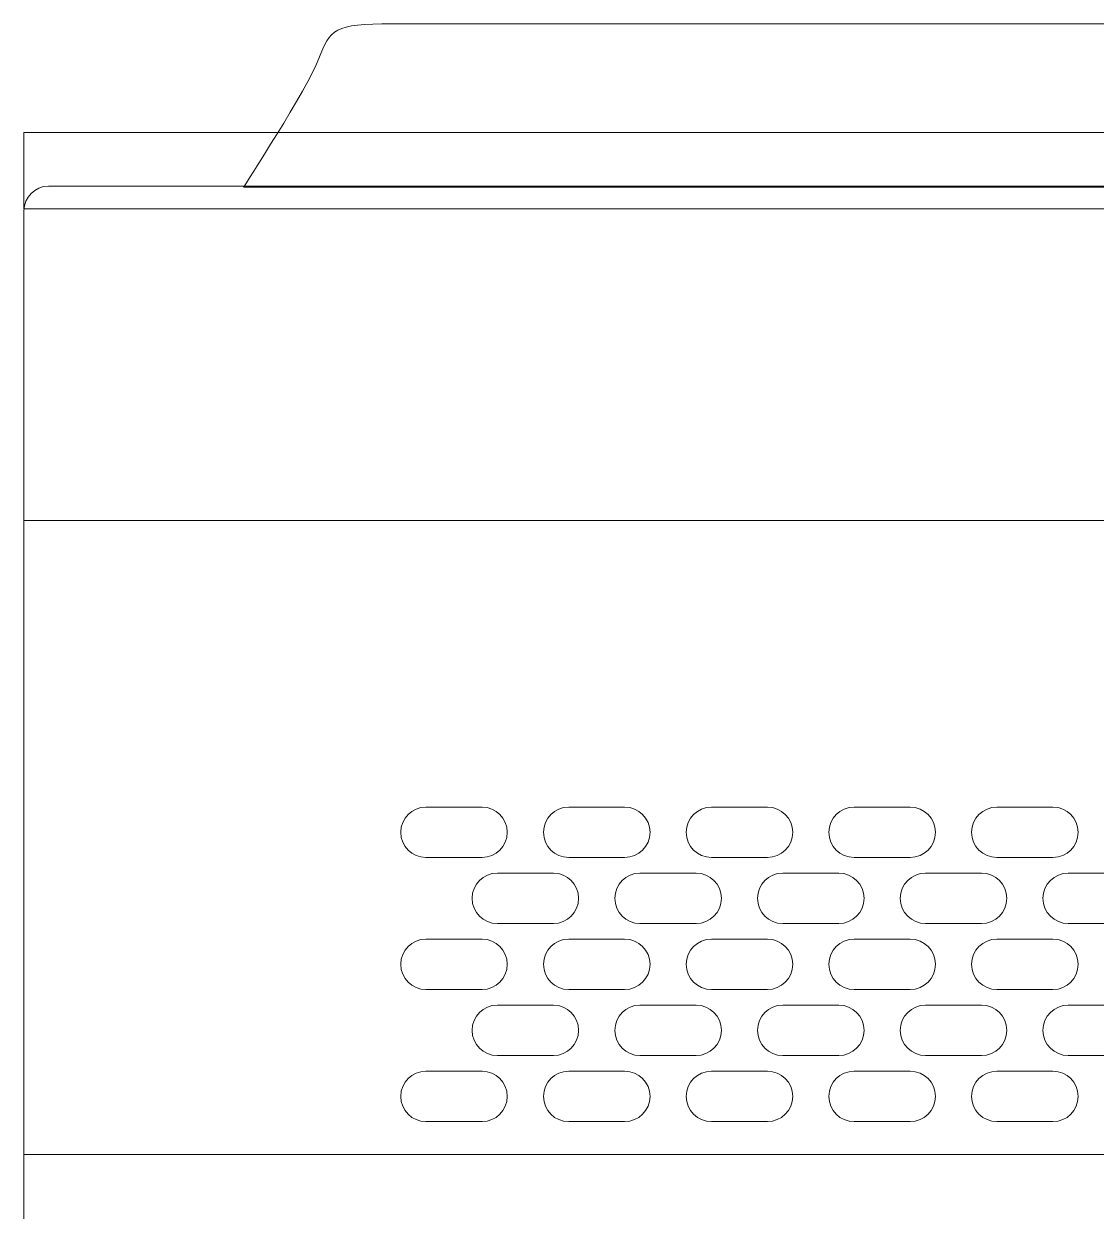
# Model space of a CAD drawing. Header units: millimetres. Extents: x -4490 to 177070, y -6118 to 72944.
# Drawn here: x 101964 to 102432, y 27551 to 28070 of the extents above; entities that cross this region are included whole.
import ezdxf

# ---------------------------------------------------------------- set-up
doc = ezdxf.new("R2010")
doc.units = ezdxf.units.MM
doc.layers.add('хендай', color=7, linetype='Continuous')

# ---------------------------------------------------------------- blocks, each defined once
blk = doc.blocks.new('A$C6A13667E')
at = {"lineweight": 9}
for points, knots in [([(2455.19, 2324.98), (2455.19, 2324.98), (2430.16, 2363.69), (2425.81, 2375.1), (2425.81, 2375.1), (2421.48, 2386.58), (2420.05, 2388.72), (2397.17, 2388.72), (2397.17, 2388.72), (2397.17, 2388.72), (1546.55, 2388.72), (1546.55, 2388.72), (1546.55, 2388.72), (1523.66, 2388.72), (1522.25, 2386.58), (1517.9, 2375.1), (1517.9, 2375.1), (1513.56, 2363.69), (1488.51, 2324.98), (1488.51, 2324.98), (1488.51, 2324.98), (1488.51, 2324.98), (2455.19, 2324.98), (2455.19, 2324.98)], [0, 0, 0, 0, 0.166667, 0.166667, 0.166667, 0.166667, 0.333333, 0.333333, 0.333333, 0.333333, 0.5, 0.5, 0.5, 0.5, 0.666667, 0.666667, 0.666667, 0.666667, 0.833333, 0.833333, 0.833333, 0.833333, 1, 1, 1, 1]), ([(1431.8, 2346.3), (1431.8, 2346.3), (2541.03, 2346.3), (2541.03, 2346.3), (2541.03, 2346.3), (2541.03, 2346.3), (2541.03, 2316.45), (2541.03, 2316.45), (2541.03, 2316.45), (2541.03, 2316.45), (1431.8, 2316.45), (1431.8, 2316.45), (1431.8, 2316.45), (1431.8, 2316.45), (1431.8, 2346.3), (1431.8, 2346.3)], [0, 0, 0, 0, 0.25, 0.25, 0.25, 0.25, 0.5, 0.5, 0.5, 0.5, 0.75, 0.75, 0.75, 0.75, 1, 1, 1, 1]), ([(2540.99, 2194.82), (2540.99, 2194.82), (1431.8, 2194.82), (1431.8, 2194.82), (1431.8, 2194.82), (1431.8, 2194.82), (1431.8, 2315.7), (1431.8, 2315.7), (1431.8, 2315.7), (1431.8, 2321), (1436.09, 2325.35), (1441.44, 2325.35), (1441.44, 2325.35), (1441.44, 2325.35), (2531.35, 2325.35), (2531.35, 2325.35), (2531.35, 2325.35), (2536.7, 2325.35), (2540.99, 2321), (2540.99, 2315.7), (2540.99, 2315.7), (2540.99, 2315.7), (2540.99, 2194.82), (2540.99, 2194.82)], [0, 0, 0, 0, 0.166667, 0.166667, 0.166667, 0.166667, 0.333333, 0.333333, 0.333333, 0.333333, 0.5, 0.5, 0.5, 0.5, 0.666667, 0.666667, 0.666667, 0.666667, 0.833333, 0.833333, 0.833333, 0.833333, 1, 1, 1, 1]), ([(2540.99, 2194.82), (2540.99, 2194.82), (2540.99, 1423.35), (2540.99, 1423.35), (2540.99, 1423.35), (2540.99, 1418), (2536.7, 1413.67), (2531.35, 1413.67), (2531.35, 1413.67), (2531.35, 1413.67), (1441.44, 1413.67), (1441.44, 1413.67), (1441.44, 1413.67), (1436.09, 1413.67), (1431.8, 1418), (1431.8, 1423.35), (1431.8, 1423.35), (1431.8, 1423.35), (1431.8, 2194.82), (1431.8, 2194.82), (1431.8, 2194.82), (1431.8, 2194.82), (2540.99, 2194.82), (2540.99, 2194.82)], [0, 0, 0, 0, 0.166667, 0.166667, 0.166667, 0.166667, 0.333333, 0.333333, 0.333333, 0.333333, 0.5, 0.5, 0.5, 0.5, 0.666667, 0.666667, 0.666667, 0.666667, 0.833333, 0.833333, 0.833333, 0.833333, 1, 1, 1, 1]), ([(2129.43, 2073.22), (2129.43, 2078.67), (2133.83, 2083.06), (2139.28, 2083.06), (2139.28, 2083.06), (2139.28, 2083.06), (2161.16, 2083.06), (2161.16, 2083.06), (2161.16, 2083.06), (2166.61, 2083.06), (2171.02, 2078.67), (2171.02, 2073.22), (2171.02, 2073.22), (2171.02, 2067.77), (2166.61, 2063.37), (2161.16, 2063.37), (2161.16, 2063.37), (2161.16, 2063.37), (2139.28, 2063.37), (2139.28, 2063.37), (2139.28, 2063.37), (2133.83, 2063.37), (2129.43, 2067.77), (2129.43, 2073.22)], [0, 0, 0, 0, 0.166667, 0.166667, 0.166667, 0.166667, 0.333333, 0.333333, 0.333333, 0.333333, 0.5, 0.5, 0.5, 0.5, 0.666667, 0.666667, 0.666667, 0.666667, 0.833333, 0.833333, 0.833333, 0.833333, 1, 1, 1, 1]), ([(2185.15, 2073.22), (2185.15, 2078.67), (2189.56, 2083.06), (2194.99, 2083.06), (2194.99, 2083.06), (2194.99, 2083.06), (2216.89, 2083.06), (2216.89, 2083.06), (2216.89, 2083.06), (2222.34, 2083.06), (2226.74, 2078.67), (2226.74, 2073.22), (2226.74, 2073.22), (2226.74, 2067.77), (2222.34, 2063.37), (2216.89, 2063.37), (2216.89, 2063.37), (2216.89, 2063.37), (2194.99, 2063.37), (2194.99, 2063.37), (2194.99, 2063.37), (2189.56, 2063.37), (2185.15, 2067.77), (2185.15, 2073.22)], [0, 0, 0, 0, 0.166667, 0.166667, 0.166667, 0.166667, 0.333333, 0.333333, 0.333333, 0.333333, 0.5, 0.5, 0.5, 0.5, 0.666667, 0.666667, 0.666667, 0.666667, 0.833333, 0.833333, 0.833333, 0.833333, 1, 1, 1, 1]), ([(2240.83, 2073.22), (2240.83, 2078.67), (2245.28, 2083.06), (2250.73, 2083.06), (2250.73, 2083.06), (2250.73, 2083.06), (2272.57, 2083.06), (2272.57, 2083.06), (2272.57, 2083.06), (2278.02, 2083.06), (2282.41, 2078.67), (2282.41, 2073.22), (2282.41, 2073.22), (2282.41, 2067.77), (2278.02, 2063.37), (2272.57, 2063.37), (2272.57, 2063.37), (2272.57, 2063.37), (2250.73, 2063.37), (2250.73, 2063.37), (2250.73, 2063.37), (2245.28, 2063.37), (2240.83, 2067.77), (2240.83, 2073.22)], [0, 0, 0, 0, 0.166667, 0.166667, 0.166667, 0.166667, 0.333333, 0.333333, 0.333333, 0.333333, 0.5, 0.5, 0.5, 0.5, 0.666667, 0.666667, 0.666667, 0.666667, 0.833333, 0.833333, 0.833333, 0.833333, 1, 1, 1, 1]), ([(2296.56, 2073.22), (2296.56, 2078.67), (2301.01, 2083.06), (2306.46, 2083.06), (2306.46, 2083.06), (2306.46, 2083.06), (2328.3, 2083.06), (2328.3, 2083.06), (2328.3, 2083.06), (2333.75, 2083.06), (2338.14, 2078.67), (2338.14, 2073.22), (2338.14, 2073.22), (2338.14, 2067.77), (2333.75, 2063.37), (2328.3, 2063.37), (2328.3, 2063.37), (2328.3, 2063.37), (2306.46, 2063.37), (2306.46, 2063.37), (2306.46, 2063.37), (2301.01, 2063.37), (2296.56, 2067.77), (2296.56, 2073.22)], [0, 0, 0, 0, 0.166667, 0.166667, 0.166667, 0.166667, 0.333333, 0.333333, 0.333333, 0.333333, 0.5, 0.5, 0.5, 0.5, 0.666667, 0.666667, 0.666667, 0.666667, 0.833333, 0.833333, 0.833333, 0.833333, 1, 1, 1, 1]), ([(2352.28, 2073.22), (2352.28, 2078.67), (2356.73, 2083.06), (2362.14, 2083.06), (2362.14, 2083.06), (2362.14, 2083.06), (2384.02, 2083.06), (2384.02, 2083.06), (2384.02, 2083.06), (2389.47, 2083.06), (2393.86, 2078.67), (2393.86, 2073.22), (2393.86, 2073.22), (2393.86, 2067.77), (2389.47, 2063.37), (2384.02, 2063.37), (2384.02, 2063.37), (2384.02, 2063.37), (2362.14, 2063.37), (2362.14, 2063.37), (2362.14, 2063.37), (2356.73, 2063.37), (2352.28, 2067.77), (2352.28, 2073.22)], [0, 0, 0, 0, 0.166667, 0.166667, 0.166667, 0.166667, 0.333333, 0.333333, 0.333333, 0.333333, 0.5, 0.5, 0.5, 0.5, 0.666667, 0.666667, 0.666667, 0.666667, 0.833333, 0.833333, 0.833333, 0.833333, 1, 1, 1, 1]), ([(2101.57, 2047.44), (2101.57, 2052.89), (2105.96, 2057.29), (2111.41, 2057.29), (2111.41, 2057.29), (2111.41, 2057.29), (2133.31, 2057.29), (2133.31, 2057.29), (2133.31, 2057.29), (2138.76, 2057.29), (2143.15, 2052.89), (2143.15, 2047.44), (2143.15, 2047.44), (2143.15, 2042.05), (2138.76, 2037.6), (2133.31, 2037.6), (2133.31, 2037.6), (2133.31, 2037.6), (2111.41, 2037.6), (2111.41, 2037.6), (2111.41, 2037.6), (2105.96, 2037.6), (2101.57, 2042.05), (2101.57, 2047.44)], [0, 0, 0, 0, 0.166667, 0.166667, 0.166667, 0.166667, 0.333333, 0.333333, 0.333333, 0.333333, 0.5, 0.5, 0.5, 0.5, 0.666667, 0.666667, 0.666667, 0.666667, 0.833333, 0.833333, 0.833333, 0.833333, 1, 1, 1, 1]), ([(2157.28, 2047.44), (2157.28, 2052.89), (2161.69, 2057.29), (2167.14, 2057.29), (2167.14, 2057.29), (2167.14, 2057.29), (2189.03, 2057.29), (2189.03, 2057.29), (2189.03, 2057.29), (2194.43, 2057.29), (2198.87, 2052.89), (2198.87, 2047.44), (2198.87, 2047.44), (2198.87, 2042.05), (2194.43, 2037.6), (2189.03, 2037.6), (2189.03, 2037.6), (2189.03, 2037.6), (2167.14, 2037.6), (2167.14, 2037.6), (2167.14, 2037.6), (2161.69, 2037.6), (2157.28, 2042.05), (2157.28, 2047.44)], [0, 0, 0, 0, 0.166667, 0.166667, 0.166667, 0.166667, 0.333333, 0.333333, 0.333333, 0.333333, 0.5, 0.5, 0.5, 0.5, 0.666667, 0.666667, 0.666667, 0.666667, 0.833333, 0.833333, 0.833333, 0.833333, 1, 1, 1, 1]), ([(2213.02, 2047.44), (2213.02, 2052.89), (2217.41, 2057.29), (2222.86, 2057.29), (2222.86, 2057.29), (2222.86, 2057.29), (2244.76, 2057.29), (2244.76, 2057.29), (2244.76, 2057.29), (2250.15, 2057.29), (2254.6, 2052.89), (2254.6, 2047.44), (2254.6, 2047.44), (2254.6, 2042.05), (2250.15, 2037.6), (2244.76, 2037.6), (2244.76, 2037.6), (2244.76, 2037.6), (2222.86, 2037.6), (2222.86, 2037.6), (2222.86, 2037.6), (2217.41, 2037.6), (2213.02, 2042.05), (2213.02, 2047.44)], [0, 0, 0, 0, 0.166667, 0.166667, 0.166667, 0.166667, 0.333333, 0.333333, 0.333333, 0.333333, 0.5, 0.5, 0.5, 0.5, 0.666667, 0.666667, 0.666667, 0.666667, 0.833333, 0.833333, 0.833333, 0.833333, 1, 1, 1, 1]), ([(2268.69, 2047.44), (2268.69, 2052.89), (2273.15, 2057.29), (2278.59, 2057.29), (2278.59, 2057.29), (2278.59, 2057.29), (2300.48, 2057.29), (2300.48, 2057.29), (2300.48, 2057.29), (2305.88, 2057.29), (2310.28, 2052.89), (2310.28, 2047.44), (2310.28, 2047.44), (2310.28, 2042.05), (2305.88, 2037.6), (2300.48, 2037.6), (2300.48, 2037.6), (2300.48, 2037.6), (2278.59, 2037.6), (2278.59, 2037.6), (2278.59, 2037.6), (2273.15, 2037.6), (2268.69, 2042.05), (2268.69, 2047.44)], [0, 0, 0, 0, 0.166667, 0.166667, 0.166667, 0.166667, 0.333333, 0.333333, 0.333333, 0.333333, 0.5, 0.5, 0.5, 0.5, 0.666667, 0.666667, 0.666667, 0.666667, 0.833333, 0.833333, 0.833333, 0.833333, 1, 1, 1, 1]), ([(2324.47, 2047.44), (2324.47, 2052.89), (2328.86, 2057.29), (2334.27, 2057.29), (2334.27, 2057.29), (2334.27, 2057.29), (2356.15, 2057.29), (2356.15, 2057.29), (2356.15, 2057.29), (2361.6, 2057.29), (2366.01, 2052.89), (2366.01, 2047.44), (2366.01, 2047.44), (2366.01, 2042.05), (2361.6, 2037.6), (2356.15, 2037.6), (2356.15, 2037.6), (2356.15, 2037.6), (2334.27, 2037.6), (2334.27, 2037.6), (2334.27, 2037.6), (2328.86, 2037.6), (2324.47, 2042.05), (2324.47, 2047.44)], [0, 0, 0, 0, 0.166667, 0.166667, 0.166667, 0.166667, 0.333333, 0.333333, 0.333333, 0.333333, 0.5, 0.5, 0.5, 0.5, 0.666667, 0.666667, 0.666667, 0.666667, 0.833333, 0.833333, 0.833333, 0.833333, 1, 1, 1, 1]), ([(2129.43, 2021.69), (2129.43, 2027.12), (2133.83, 2031.53), (2139.28, 2031.53), (2139.28, 2031.53), (2139.28, 2031.53), (2161.16, 2031.53), (2161.16, 2031.53), (2161.16, 2031.53), (2166.61, 2031.53), (2171.02, 2027.12), (2171.02, 2021.69), (2171.02, 2021.69), (2171.02, 2016.24), (2166.61, 2011.83), (2161.16, 2011.83), (2161.16, 2011.83), (2161.16, 2011.83), (2139.28, 2011.83), (2139.28, 2011.83), (2139.28, 2011.83), (2133.83, 2011.83), (2129.43, 2016.24), (2129.43, 2021.69)], [0, 0, 0, 0, 0.166667, 0.166667, 0.166667, 0.166667, 0.333333, 0.333333, 0.333333, 0.333333, 0.5, 0.5, 0.5, 0.5, 0.666667, 0.666667, 0.666667, 0.666667, 0.833333, 0.833333, 0.833333, 0.833333, 1, 1, 1, 1]), ([(2185.15, 2021.69), (2185.15, 2027.12), (2189.56, 2031.53), (2194.99, 2031.53), (2194.99, 2031.53), (2194.99, 2031.53), (2216.89, 2031.53), (2216.89, 2031.53), (2216.89, 2031.53), (2222.34, 2031.53), (2226.74, 2027.12), (2226.74, 2021.69), (2226.74, 2021.69), (2226.74, 2016.24), (2222.34, 2011.83), (2216.89, 2011.83), (2216.89, 2011.83), (2216.89, 2011.83), (2194.99, 2011.83), (2194.99, 2011.83), (2194.99, 2011.83), (2189.56, 2011.83), (2185.15, 2016.24), (2185.15, 2021.69)], [0, 0, 0, 0, 0.166667, 0.166667, 0.166667, 0.166667, 0.333333, 0.333333, 0.333333, 0.333333, 0.5, 0.5, 0.5, 0.5, 0.666667, 0.666667, 0.666667, 0.666667, 0.833333, 0.833333, 0.833333, 0.833333, 1, 1, 1, 1]), ([(2240.83, 2021.69), (2240.83, 2027.12), (2245.28, 2031.53), (2250.73, 2031.53), (2250.73, 2031.53), (2250.73, 2031.53), (2272.57, 2031.53), (2272.57, 2031.53), (2272.57, 2031.53), (2278.02, 2031.53), (2282.41, 2027.12), (2282.41, 2021.69), (2282.41, 2021.69), (2282.41, 2016.24), (2278.02, 2011.83), (2272.57, 2011.83), (2272.57, 2011.83), (2272.57, 2011.83), (2250.73, 2011.83), (2250.73, 2011.83), (2250.73, 2011.83), (2245.28, 2011.83), (2240.83, 2016.24), (2240.83, 2021.69)], [0, 0, 0, 0, 0.166667, 0.166667, 0.166667, 0.166667, 0.333333, 0.333333, 0.333333, 0.333333, 0.5, 0.5, 0.5, 0.5, 0.666667, 0.666667, 0.666667, 0.666667, 0.833333, 0.833333, 0.833333, 0.833333, 1, 1, 1, 1]), ([(2296.56, 2021.69), (2296.56, 2027.12), (2301.01, 2031.53), (2306.46, 2031.53), (2306.46, 2031.53), (2306.46, 2031.53), (2328.3, 2031.53), (2328.3, 2031.53), (2328.3, 2031.53), (2333.75, 2031.53), (2338.14, 2027.12), (2338.14, 2021.69), (2338.14, 2021.69), (2338.14, 2016.24), (2333.75, 2011.83), (2328.3, 2011.83), (2328.3, 2011.83), (2328.3, 2011.83), (2306.46, 2011.83), (2306.46, 2011.83), (2306.46, 2011.83), (2301.01, 2011.83), (2296.56, 2016.24), (2296.56, 2021.69)], [0, 0, 0, 0, 0.166667, 0.166667, 0.166667, 0.166667, 0.333333, 0.333333, 0.333333, 0.333333, 0.5, 0.5, 0.5, 0.5, 0.666667, 0.666667, 0.666667, 0.666667, 0.833333, 0.833333, 0.833333, 0.833333, 1, 1, 1, 1]), ([(2352.28, 2021.69), (2352.28, 2027.12), (2356.73, 2031.53), (2362.14, 2031.53), (2362.14, 2031.53), (2362.14, 2031.53), (2384.02, 2031.53), (2384.02, 2031.53), (2384.02, 2031.53), (2389.47, 2031.53), (2393.86, 2027.12), (2393.86, 2021.69), (2393.86, 2021.69), (2393.86, 2016.24), (2389.47, 2011.83), (2384.02, 2011.83), (2384.02, 2011.83), (2384.02, 2011.83), (2362.14, 2011.83), (2362.14, 2011.83), (2362.14, 2011.83), (2356.73, 2011.83), (2352.28, 2016.24), (2352.28, 2021.69)], [0, 0, 0, 0, 0.166667, 0.166667, 0.166667, 0.166667, 0.333333, 0.333333, 0.333333, 0.333333, 0.5, 0.5, 0.5, 0.5, 0.666667, 0.666667, 0.666667, 0.666667, 0.833333, 0.833333, 0.833333, 0.833333, 1, 1, 1, 1]), ([(2101.57, 1995.91), (2101.57, 2001.36), (2105.96, 2005.76), (2111.41, 2005.76), (2111.41, 2005.76), (2111.41, 2005.76), (2133.31, 2005.76), (2133.31, 2005.76), (2133.31, 2005.76), (2138.76, 2005.76), (2143.15, 2001.36), (2143.15, 1995.91), (2143.15, 1995.91), (2143.15, 1990.46), (2138.76, 1986.07), (2133.31, 1986.07), (2133.31, 1986.07), (2133.31, 1986.07), (2111.41, 1986.07), (2111.41, 1986.07), (2111.41, 1986.07), (2105.96, 1986.07), (2101.57, 1990.46), (2101.57, 1995.91)], [0, 0, 0, 0, 0.166667, 0.166667, 0.166667, 0.166667, 0.333333, 0.333333, 0.333333, 0.333333, 0.5, 0.5, 0.5, 0.5, 0.666667, 0.666667, 0.666667, 0.666667, 0.833333, 0.833333, 0.833333, 0.833333, 1, 1, 1, 1]), ([(2157.28, 1995.91), (2157.28, 2001.36), (2161.69, 2005.76), (2167.14, 2005.76), (2167.14, 2005.76), (2167.14, 2005.76), (2189.03, 2005.76), (2189.03, 2005.76), (2189.03, 2005.76), (2194.43, 2005.76), (2198.87, 2001.36), (2198.87, 1995.91), (2198.87, 1995.91), (2198.87, 1990.46), (2194.43, 1986.07), (2189.03, 1986.07), (2189.03, 1986.07), (2189.03, 1986.07), (2167.14, 1986.07), (2167.14, 1986.07), (2167.14, 1986.07), (2161.69, 1986.07), (2157.28, 1990.46), (2157.28, 1995.91)], [0, 0, 0, 0, 0.166667, 0.166667, 0.166667, 0.166667, 0.333333, 0.333333, 0.333333, 0.333333, 0.5, 0.5, 0.5, 0.5, 0.666667, 0.666667, 0.666667, 0.666667, 0.833333, 0.833333, 0.833333, 0.833333, 1, 1, 1, 1]), ([(2213.02, 1995.91), (2213.02, 2001.36), (2217.41, 2005.76), (2222.86, 2005.76), (2222.86, 2005.76), (2222.86, 2005.76), (2244.76, 2005.76), (2244.76, 2005.76), (2244.76, 2005.76), (2250.15, 2005.76), (2254.6, 2001.36), (2254.6, 1995.91), (2254.6, 1995.91), (2254.6, 1990.46), (2250.15, 1986.07), (2244.76, 1986.07), (2244.76, 1986.07), (2244.76, 1986.07), (2222.86, 1986.07), (2222.86, 1986.07), (2222.86, 1986.07), (2217.41, 1986.07), (2213.02, 1990.46), (2213.02, 1995.91)], [0, 0, 0, 0, 0.166667, 0.166667, 0.166667, 0.166667, 0.333333, 0.333333, 0.333333, 0.333333, 0.5, 0.5, 0.5, 0.5, 0.666667, 0.666667, 0.666667, 0.666667, 0.833333, 0.833333, 0.833333, 0.833333, 1, 1, 1, 1]), ([(2268.69, 1995.91), (2268.69, 2001.36), (2273.15, 2005.76), (2278.59, 2005.76), (2278.59, 2005.76), (2278.59, 2005.76), (2300.48, 2005.76), (2300.48, 2005.76), (2300.48, 2005.76), (2305.88, 2005.76), (2310.28, 2001.36), (2310.28, 1995.91), (2310.28, 1995.91), (2310.28, 1990.46), (2305.88, 1986.07), (2300.48, 1986.07), (2300.48, 1986.07), (2300.48, 1986.07), (2278.59, 1986.07), (2278.59, 1986.07), (2278.59, 1986.07), (2273.15, 1986.07), (2268.69, 1990.46), (2268.69, 1995.91)], [0, 0, 0, 0, 0.166667, 0.166667, 0.166667, 0.166667, 0.333333, 0.333333, 0.333333, 0.333333, 0.5, 0.5, 0.5, 0.5, 0.666667, 0.666667, 0.666667, 0.666667, 0.833333, 0.833333, 0.833333, 0.833333, 1, 1, 1, 1]), ([(2324.47, 1995.91), (2324.47, 2001.36), (2328.86, 2005.76), (2334.27, 2005.76), (2334.27, 2005.76), (2334.27, 2005.76), (2356.15, 2005.76), (2356.15, 2005.76), (2356.15, 2005.76), (2361.6, 2005.76), (2366.01, 2001.36), (2366.01, 1995.91), (2366.01, 1995.91), (2366.01, 1990.46), (2361.6, 1986.07), (2356.15, 1986.07), (2356.15, 1986.07), (2356.15, 1986.07), (2334.27, 1986.07), (2334.27, 1986.07), (2334.27, 1986.07), (2328.86, 1986.07), (2324.47, 1990.46), (2324.47, 1995.91)], [0, 0, 0, 0, 0.166667, 0.166667, 0.166667, 0.166667, 0.333333, 0.333333, 0.333333, 0.333333, 0.5, 0.5, 0.5, 0.5, 0.666667, 0.666667, 0.666667, 0.666667, 0.833333, 0.833333, 0.833333, 0.833333, 1, 1, 1, 1]), ([(2129.43, 1970.14), (2129.43, 1975.59), (2133.83, 1979.98), (2139.28, 1979.98), (2139.28, 1979.98), (2139.28, 1979.98), (2161.16, 1979.98), (2161.16, 1979.98), (2161.16, 1979.98), (2166.61, 1979.98), (2171.02, 1975.59), (2171.02, 1970.14), (2171.02, 1970.14), (2171.02, 1964.69), (2166.61, 1960.3), (2161.16, 1960.3), (2161.16, 1960.3), (2161.16, 1960.3), (2139.28, 1960.3), (2139.28, 1960.3), (2139.28, 1960.3), (2133.83, 1960.3), (2129.43, 1964.69), (2129.43, 1970.14)], [0, 0, 0, 0, 0.166667, 0.166667, 0.166667, 0.166667, 0.333333, 0.333333, 0.333333, 0.333333, 0.5, 0.5, 0.5, 0.5, 0.666667, 0.666667, 0.666667, 0.666667, 0.833333, 0.833333, 0.833333, 0.833333, 1, 1, 1, 1]), ([(2185.15, 1970.14), (2185.15, 1975.59), (2189.56, 1979.98), (2194.99, 1979.98), (2194.99, 1979.98), (2194.99, 1979.98), (2216.89, 1979.98), (2216.89, 1979.98), (2216.89, 1979.98), (2222.34, 1979.98), (2226.74, 1975.59), (2226.74, 1970.14), (2226.74, 1970.14), (2226.74, 1964.69), (2222.34, 1960.3), (2216.89, 1960.3), (2216.89, 1960.3), (2216.89, 1960.3), (2194.99, 1960.3), (2194.99, 1960.3), (2194.99, 1960.3), (2189.56, 1960.3), (2185.15, 1964.69), (2185.15, 1970.14)], [0, 0, 0, 0, 0.166667, 0.166667, 0.166667, 0.166667, 0.333333, 0.333333, 0.333333, 0.333333, 0.5, 0.5, 0.5, 0.5, 0.666667, 0.666667, 0.666667, 0.666667, 0.833333, 0.833333, 0.833333, 0.833333, 1, 1, 1, 1]), ([(2240.83, 1970.14), (2240.83, 1975.59), (2245.28, 1979.98), (2250.73, 1979.98), (2250.73, 1979.98), (2250.73, 1979.98), (2272.57, 1979.98), (2272.57, 1979.98), (2272.57, 1979.98), (2278.02, 1979.98), (2282.41, 1975.59), (2282.41, 1970.14), (2282.41, 1970.14), (2282.41, 1964.69), (2278.02, 1960.3), (2272.57, 1960.3), (2272.57, 1960.3), (2272.57, 1960.3), (2250.73, 1960.3), (2250.73, 1960.3), (2250.73, 1960.3), (2245.28, 1960.3), (2240.83, 1964.69), (2240.83, 1970.14)], [0, 0, 0, 0, 0.166667, 0.166667, 0.166667, 0.166667, 0.333333, 0.333333, 0.333333, 0.333333, 0.5, 0.5, 0.5, 0.5, 0.666667, 0.666667, 0.666667, 0.666667, 0.833333, 0.833333, 0.833333, 0.833333, 1, 1, 1, 1]), ([(2296.56, 1970.14), (2296.56, 1975.59), (2301.01, 1979.98), (2306.46, 1979.98), (2306.46, 1979.98), (2306.46, 1979.98), (2328.3, 1979.98), (2328.3, 1979.98), (2328.3, 1979.98), (2333.75, 1979.98), (2338.14, 1975.59), (2338.14, 1970.14), (2338.14, 1970.14), (2338.14, 1964.69), (2333.75, 1960.3), (2328.3, 1960.3), (2328.3, 1960.3), (2328.3, 1960.3), (2306.46, 1960.3), (2306.46, 1960.3), (2306.46, 1960.3), (2301.01, 1960.3), (2296.56, 1964.69), (2296.56, 1970.14)], [0, 0, 0, 0, 0.166667, 0.166667, 0.166667, 0.166667, 0.333333, 0.333333, 0.333333, 0.333333, 0.5, 0.5, 0.5, 0.5, 0.666667, 0.666667, 0.666667, 0.666667, 0.833333, 0.833333, 0.833333, 0.833333, 1, 1, 1, 1]), ([(2352.28, 1970.14), (2352.28, 1975.59), (2356.73, 1979.98), (2362.14, 1979.98), (2362.14, 1979.98), (2365.8, 1979.98), (2380.41, 1979.98), (2384.02, 1979.98), (2384.02, 1979.98), (2389.47, 1979.98), (2393.86, 1975.59), (2393.86, 1970.14), (2393.86, 1970.14), (2393.86, 1964.69), (2389.47, 1960.3), (2384.02, 1960.3), (2384.02, 1960.3), (2380.41, 1960.3), (2365.8, 1960.3), (2362.14, 1960.3), (2362.14, 1960.3), (2356.73, 1960.3), (2352.28, 1964.69), (2352.28, 1970.14)], [0, 0, 0, 0, 0.166667, 0.166667, 0.166667, 0.166667, 0.333333, 0.333333, 0.333333, 0.333333, 0.5, 0.5, 0.5, 0.5, 0.666667, 0.666667, 0.666667, 0.666667, 0.833333, 0.833333, 0.833333, 0.833333, 1, 1, 1, 1])]:
    blk.add_open_spline(points, degree=3, knots=knots, dxfattribs=at)
blk.add_open_spline([(2540.99, 1947.51), (2540.99, 1947.51), (1431.8, 1947.51), (1431.8, 1947.51)], degree=3, dxfattribs=at)

msp = doc.modelspace()

# ---------------------------------------------------------------- block references
at = {"layer": 'хендай', "xscale": -1.12, "yscale": 1.12, "zscale": 1.12}
msp.add_blockref('A$C6A13667E', (104809.483, 25394.641), dxfattribs=at)

doc.saveas('drawing.dxf')
